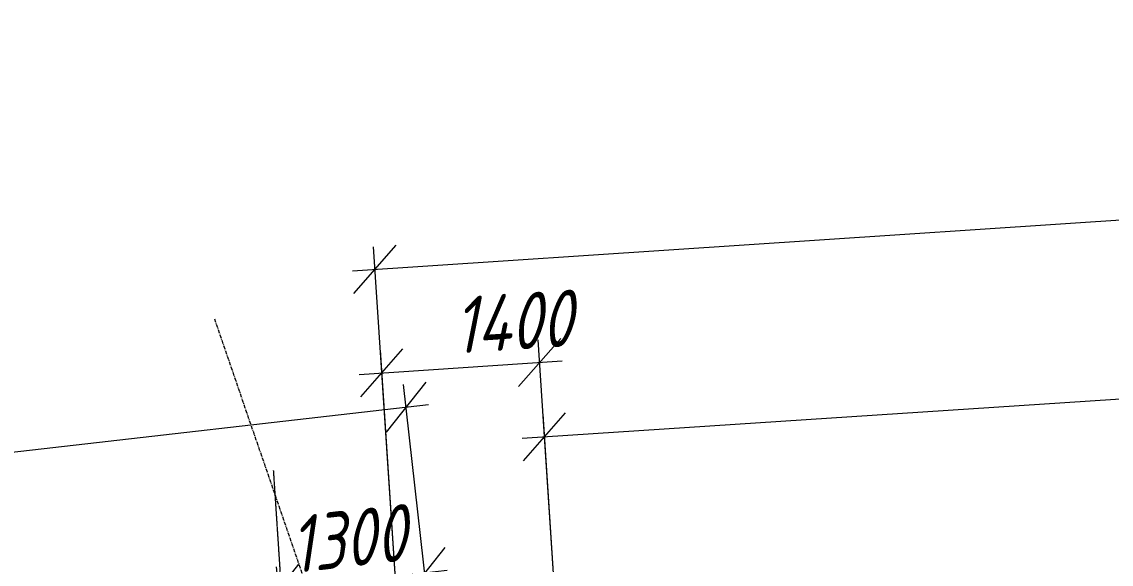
# Model space of a CAD drawing. Header units: millimetres. Extents: x 265754 to 14267433, y -6145605 to 2433772.
# Drawn here: x 7901409 to 7911054, y -568462 to -563662 of the extents above; entities that cross this region are included whole.
import ezdxf

# ---------------------------------------------------------------- set-up
doc = ezdxf.new("R2010")
doc.units = ezdxf.units.MM
doc.linetypes.add('осевая', pattern=[2, 1.25, -0.25, 0.25, -0.25])
doc.linetypes.add('осеваяX2', pattern=[4, 2.5, -0.5, 0.5, -0.5])
for name, color, linetype, lineweight in [('ИС_Ось', 3, 'осевая', 18), ('ИС_РЗМ', 3, 'Continuous', 18), ('МДП_Ось', 1, 'осеваяX2', 30)]:
    doc.layers.add(name, color=color, linetype=linetype, lineweight=lineweight)
doc.styles.add('0', font='isocpeur.ttf', dxfattribs={"width": 0.8, "oblique": 15})
doc.dimstyles.new('М200', dxfattribs={"dimscale": 200, "dimtxt": 2.5, "dimasz": 2, "dimexe": 1, "dimexo": 1, "dimgap": 0.8, "dimtad": 1, "dimdec": 0, "dimzin": 0, "dimdsep": 46, "dimtxsty": '0', "dimblk": 'OBLIQUE', "dimcen": 0.09, "dimdle": 1, "dimclrd": 256, "dimclre": 256, "dimclrt": 256, "dimadec": 4, "dimazin": 0, "dimtfac": 1, "dimtdec": 0, "dimtmove": 1, "dimatfit": 2, "dimfxl": 1, "dimtolj": 1, "dimtzin": 0, "dimlwd": -1, "dimarcsym": 0})

# ---------------------------------------------------------------- blocks, each defined once
blk = doc.blocks.new('_OBLIQUE')
at = {"color": 0, "linetype": 'ByBlock', "lineweight": -2}
blk.add_line((0.5, 0.5), (-0.5, -0.5), dxfattribs=at)
blk = doc.blocks.new('*D1715')
at = {"layer": 'Defpoints', "color": 0, "transparency": 16777216}
for p in [(29841.3, 14852.6), (30561.5, 8536.4), (6716.1, 5817.4)]:
    blk.add_point(p, dxfattribs=at)
at = {"layer": 'ИС_РЗМ', "transparency": 16777216}
for p, q in [((30538.9, 8735.1), (29818.7, 15051.3)), ((5797.1, 12110.9), (30040, 14875.2)), ((6693.4, 6016.1), (5973.2, 12332.2))]:
    blk.add_line(p, q, dxfattribs=at)
at = {"layer": 'ИС_РЗМ', "transparency": 16777216, "xscale": 400, "yscale": 400, "zscale": 400}
for p, rotation in [((29841.3, 14852.6), 6.505263273372401), ((5995.8, 12133.5), 186.5052632733724)]:
    blk.add_blockref('_OBLIQUE', p, dxfattribs=dict(at, rotation=rotation))
at = {"layer": 'ИС_РЗМ', "transparency": 16777216, "insert": (17876.1, 13865.6), "char_height": 500, "attachment_point": 5, "rotation": 6.50526, "style": '0'}
blk.add_mtext('\\A1;24000', dxfattribs=at)
blk = doc.blocks.new('*D1716')
at = {"layer": 'Defpoints', "color": 0, "transparency": 16777216}
for p in [(62495.4, 18248.9), (62843, 12992.3), (29914.9, 10815.1)]:
    blk.add_point(p, dxfattribs=at)
at = {"layer": 'ИС_РЗМ', "transparency": 16777216}
for p, q in [((62829.8, 13191.8), (62482.2, 18448.5)), ((29367.7, 16058.6), (62695, 18262.1)), ((29901.7, 11014.7), (29554.1, 16271.3))]:
    blk.add_line(p, q, dxfattribs=at)
at = {"layer": 'ИС_РЗМ', "transparency": 16777216, "xscale": 400, "yscale": 400, "zscale": 400}
for p, rotation in [((62495.4, 18248.9), 3.782780406811957), ((29567.3, 16071.8), 183.7827804068119)]:
    blk.add_blockref('_OBLIQUE', p, dxfattribs=dict(at, rotation=rotation))
at = {"layer": 'ИС_РЗМ', "transparency": 16777216, "insert": (46006.6, 17534.5), "char_height": 500, "attachment_point": 5, "rotation": 3.78278, "style": '0'}
blk.add_mtext('\\A1;33000', dxfattribs=at)
blk = doc.blocks.new('*D1722')
at = {"layer": 'Defpoints', "color": 0, "transparency": 16777216}
for p in [(30008.3, 13388.1), (30505.8, 9025.1), (29214.2, 8877.8)]:
    blk.add_point(p, dxfattribs=at)
at = {"layer": 'ИС_РЗМ', "transparency": 16777216}
for p, q in [((30483.2, 9223.8), (29985.7, 13586.8)), ((28518, 13218.2), (30207, 13410.8)), ((29191.5, 9076.5), (28694, 13439.6))]:
    blk.add_line(p, q, dxfattribs=at)
at = {"layer": 'ИС_РЗМ', "transparency": 16777216, "xscale": 400, "yscale": 400, "zscale": 400}
for p, rotation in [((30008.3, 13388.1), 6.505036691569039), ((28716.7, 13240.9), 186.505036691569)]:
    blk.add_blockref('_OBLIQUE', p, dxfattribs=dict(at, rotation=rotation))
at = {"layer": 'ИС_РЗМ', "transparency": 16777216, "insert": (29320, 13687.1), "char_height": 500, "attachment_point": 5, "rotation": 6.50504, "style": '0'}
blk.add_mtext('\\A1;1300', dxfattribs=at)
blk = doc.blocks.new('*D1723')
at = {"layer": 'Defpoints', "color": 0, "transparency": 16777216}
for p in [(31024.8, 15247.8), (31322.2, 10751.1), (29925.2, 10658.7)]:
    blk.add_point(p, dxfattribs=at)
at = {"layer": 'ИС_РЗМ', "transparency": 16777216}
for p, q in [((31309, 10950.6), (31011.6, 15447.4)), ((29912, 10858.3), (29614.7, 15355)), ((29428.3, 15142.3), (31224.4, 15261))]:
    blk.add_line(p, q, dxfattribs=at)
at = {"layer": 'ИС_РЗМ', "transparency": 16777216, "xscale": 400, "yscale": 400, "zscale": 400}
for p, rotation in [((31024.8, 15247.8), 3.783194263193269), ((29627.9, 15155.5), 183.7831942631933)]:
    blk.add_blockref('_OBLIQUE', p, dxfattribs=dict(at, rotation=rotation))
at = {"layer": 'ИС_РЗМ', "transparency": 16777216, "insert": (30779.9, 15607.5), "char_height": 500, "attachment_point": 5, "rotation": 3.78319, "style": '0'}
blk.add_mtext('\\A1;1400', dxfattribs=at)
blk = doc.blocks.new('*D1724')
at = {"layer": 'Defpoints', "color": 0, "transparency": 16777216}
for p in [(61202.5, 16582.3), (61420.5, 13285.9), (31286.3, 11293.3)]:
    blk.add_point(p, dxfattribs=at)
at = {"layer": 'ИС_РЗМ', "transparency": 16777216}
for p, q in [((61407.3, 13485.4), (61189.3, 16781.9)), ((30868.8, 14576.5), (61402.1, 16595.5)), ((31273.1, 11492.8), (31055.1, 14789.2))]:
    blk.add_line(p, q, dxfattribs=at)
at = {"layer": 'ИС_РЗМ', "transparency": 16777216, "xscale": 400, "yscale": 400, "zscale": 400}
for p, rotation in [((61202.5, 16582.3), 3.783194263196068), ((31068.3, 14589.7), 183.783194263196)]:
    blk.add_blockref('_OBLIQUE', p, dxfattribs=dict(at, rotation=rotation))
at = {"layer": 'ИС_РЗМ', "transparency": 16777216, "insert": (46110.7, 15960.2), "char_height": 500, "attachment_point": 5, "rotation": 3.78319, "style": '0'}
blk.add_mtext('\\A1;30200', dxfattribs=at)
blk = doc.blocks.new('План Узловая')
at = {"color": 5}
blk.add_line((28666.9102, 14292.7551, 0.0003), (28854.709, 11452.7113, 0.0003), dxfattribs=at)
at = {"layer": 'ИС_Ось', "color": 1, "ltscale": 25}
blk.add_lwpolyline([(28145.7408, 15633.4262), (35759.3284, -6504.7423)], dxfattribs=at)
at = {"layer": 'ИС_РЗМ'}
for p1, p2, distance, picture, middle in [((29914.8661, 10815.129), (62842.9703, 12992.2717), 5268.1025, '*D1716', (46006.6201, 17534.5084)), ((31286.3075, 11293.2523), (61420.4976, 13285.8854), 3303.6147, '*D1724', (46110.683, 15960.1673)), ((6716.0711, 5817.3552), (30561.5459, 8536.4229), 6357.0866, '*D1715', (17876.1002, 13865.6307))]:
    dim = blk.add_aligned_dim(p1=p1, p2=p2, distance=distance, dimstyle='М200', dxfattribs=at)
    dim.commit()
    dim.dimension.update_dxf_attribs({"geometry": picture, "text_midpoint": middle})
for base, p1, p2, angle, picture, middle in [((31024.8093, 15247.8368), (29925.2104, 10658.6941), (31322.1596, 10751.0678), 3.78319426, '*D1723', (30804.6085, 15233.2759)), ((30008.3315, 13388.1317), (29214.1957, 8877.8097), (30505.8261, 9025.0874), 6.50503669, '*D1722', (29362.5163, 13314.4929))]:
    dim = blk.add_linear_dim(base=base, p1=p1, p2=p2, angle=angle, dimstyle='М200', dxfattribs=at)
    dim.commit()
    dim.dimension.update_dxf_attribs({"geometry": picture, "text_midpoint": middle, "dimtype": 129})

msp = doc.modelspace()

# ---------------------------------------------------------------- linework, layer by layer
at = {"layer": 'МДП_Ось', "ltscale": 2, "flags": 128}
msp.add_lwpolyline([(7743020.9926, -593330.2204), (7875995.0417, -574045.6071, -0.06236865), (8026972.3424, -571109.4304), (8061759.6061, -574780.1694, -0.000683594), (8066127.3628, -575245.0832, -0.002050784), (8070537.5418, -575738.9143, -0.003417982), (8074983.5563, -576286.0585, -0.004785193), (8079461.3958, -576911.8539, -0.006152421), (8083965.7269, -577642.1325, -0.007519673), (8088489.4489, -578503.0991, -0.008886953), (8093023.2407, -579521.1606, -0.010254266), (8097555.1053, -580722.6931, -0.160143092), (8153134.9488, -618559.8596, -0.010254266), (8155916.3505, -622338.4809, -0.008886953), (8158525.637, -626183.3919, -0.007519673), (8160985.0743, -630076.526, -0.006152421), (8163315.8137, -633999.5298, -0.004785193), (8165539.6324, -637936.1904, -0.003417982), (8167678.6087, -641872.0756, -0.002050784), (8169754.8463, -645794.165, -0.000683594), (8171790.2384, -649690.4788), (8184758.3471, -674570.3203, 0.000683594), (8186775.9791, -678432.6448, 0.002050784), (8188793.4969, -682243.8104, 0.003417982), (8190832.5912, -685995.9048, 0.004785193), (8192912.3737, -689677.5889, 0.006152421), (8195050.7994, -693276.8983, 0.007519673), (8197264.461, -696780.9848, 0.008886953), (8199568.3621, -700175.8957, 0.010254266), (8201975.6643, -703446.3966, 0.213872358), (8268493.0216, -739259.4262, 0.010254266), (8272545.0947, -739468.4388, 0.008886953), (8276647.5836, -739522.8926, 0.007519673), (8280791.5384, -739441.9096, 0.006152421), (8284973.5705, -739245.6968, 0.004785193), (8289192.0884, -738955.1791, 0.003417982), (8293446.9879, -738591.9322, 0.002050784), (8297739.3239, -738178.1536, 0.000683594), (8302070.9639, -737736.6645), (8315444.0896, -736361.3322)], format="xyb", dxfattribs=at)

# ---------------------------------------------------------------- next in the draw order: block references
at = {"layer": 'ИС_Ось', "color": 4, "ltscale": 0.05}
msp.add_blockref('План Узловая', (7874968.7881, -581924.4701), dxfattribs=at)

doc.saveas('drawing.dxf')
